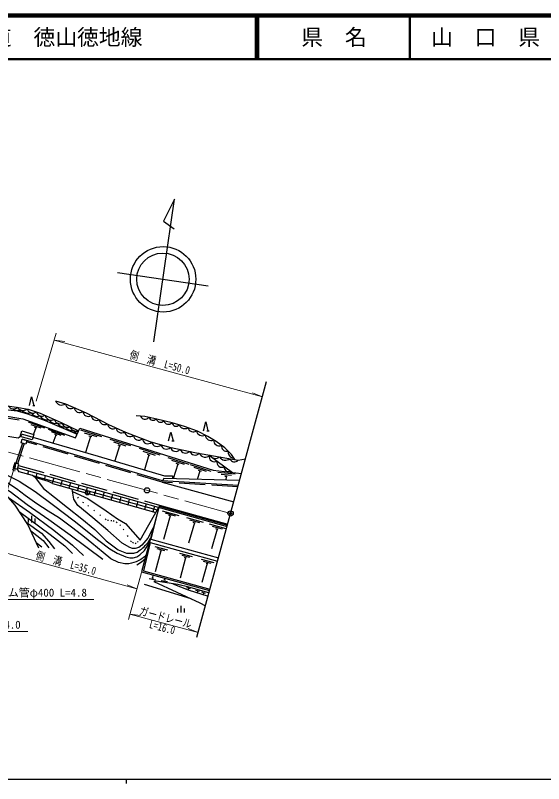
# Model space of a CAD drawing. Units: millimetres, scale not verified. Extents: x 40000 to 680000, y 20000 to 380000.
# Drawn here: x 242586 to 363711, y 204000 to 380000 of the extents above; entities that cross this region are included whole.
import ezdxf
from ezdxf.enums import TextEntityAlignment as Align

# ---------------------------------------------------------------- set-up
doc = ezdxf.new("R2010")
doc.units = ezdxf.units.MM
doc.header["$LTSCALE"] = 1000
doc.header["$PDMODE"] = 32
doc.header["$PDSIZE"] = 500
for name, pattern in [('CHAIN', [18.5, 12, -1.5, 3.5, -1.5]), ('DASHED', [7.5, 6, -1.5]), ('DOTTED', [1.75, 0.25, -1.5])]:
    doc.linetypes.add(name, pattern=pattern)
for name, color, linetype, lineweight in [('M-BGD', 7, 'Continuous', 25), ('M-BMK', 2, 'CHAIN', 13), ('M-BMK-OTRS', 5, 'Continuous', 25), ('M-BMK-SRVR', 3, 'Continuous', 25), ('M-STR-HTXT', 7, 'Continuous', 13), ('M-TTL', 2, 'Continuous', 140), ('M-TTL-BAND', 7, 'Continuous', 25), ('M-TTL-LINE', 7, 'Continuous', 50)]:
    doc.layers.add(name, color=color, linetype=linetype, lineweight=lineweight)
doc.layers.add('M-OTRS', color=6, linetype='Continuous')
doc.layers.add('M-TTL-TXT', color=7, linetype='Continuous')
doc.styles.add('ＭＳ ゴシック', font='')
doc.styles.get('ＭＳ ゴシック').set_extended_font_data('MS Gothic')

# ---------------------------------------------------------------- blocks, each defined once
blk = doc.blocks.new('open_arrow')
at = {"color": 0, "linetype": 'Continuous', "lineweight": -2}
blk.add_lwpolyline([(7.5, 1.25), (0, 0), (7.5, -1.25)], dxfattribs=at)

msp = doc.modelspace()

# ---------------------------------------------------------------- linework, layer by layer
at = {"layer": 'M-BGD'}
for p, q in [((246574, 290609), (247074, 290609)), ((243492, 287252), (238558, 288065)), ((249345, 285423), (245585, 286788)), ((248490, 285414), (246235, 286233)), ((247260, 285541), (246716, 284042)), ((247523, 285446), (246997, 285637)), ((253962, 283745), (250203, 285111)), ((253108, 283737), (250852, 284556)), ((251878, 283864), (251211, 282030)), ((252141, 283769), (251614, 283960)), ((262392, 283458), (257623, 284962)), ((261330, 283415), (258469, 284318)), ((259791, 283523), (258647, 279896)), ((260125, 283418), (259457, 283628)), ((286497, 284846), (286997, 284846)), ((269059, 281355), (264291, 282859)), ((267997, 281312), (265136, 282215)), ((278482, 282500), (278982, 282500)), ((266458, 281420), (265408, 277917)), ((266792, 281315), (266125, 281525)), ((275786, 279233), (271018, 280737)), ((274724, 279190), (271863, 280093)), ((273185, 279298), (272169, 275910)), ((273519, 279193), (272852, 279404)), ((282404, 277146), (277635, 278650)), ((287084, 279151), (292344, 275290)), ((243150, 276353), (291128, 262917)), ((281342, 277103), (278480, 278006)), ((279803, 277211), (278743, 273851)), ((280137, 277106), (279469, 277316)), ((287500, 275538), (282731, 277042)), ((286438, 275496), (283577, 276398)), ((245605, 275665), (245390, 274886)), ((246547, 274567), (275132, 266687)), ((247531, 275126), (247247, 274094)), ((249457, 274586), (249162, 273516)), ((284899, 275604), (284301, 273707)), ((285233, 275498), (284565, 275709)), ((292967, 274859), (288992, 275298)), ((292133, 274589), (289747, 274852)), ((251383, 274047), (251029, 272764)), ((253309, 273508), (252950, 272206)), ((255235, 272968), (254876, 271667)), ((276249, 273055), (292672, 268570)), ((291179, 274332), (290622, 274394)), ((290900, 274363), (290856, 273538)), ((251112, 272721), (274791, 266090)), ((257160, 272429), (256802, 271128)), ((259086, 271890), (258728, 270588)), ((259120, 271150), (259120, 270150)), ((261012, 271350), (260654, 270049)), ((262938, 270811), (262579, 269510)), ((264864, 270272), (264505, 268970)), ((266790, 269732), (266431, 268431)), ((268716, 269193), (268357, 267892)), ((270642, 268654), (270283, 267352)), ((272568, 268114), (272209, 266813)), ((274494, 267575), (274135, 266274)), ((275551, 267564), (291200, 263182)), ((275622, 267830), (291273, 263447)), ((275071, 265770), (273683, 259981)), ((280165, 265364), (276313, 266442)), ((279314, 265291), (277002, 265938)), ((245606, 263840), (245606, 264740)), ((246356, 263840), (246356, 265340)), ((247106, 263840), (247106, 264740)), ((278077, 265325), (276567, 259933)), ((278347, 265250), (277807, 265401)), ((285726, 263806), (281875, 264885)), ((284875, 263733), (282564, 264380)), ((283639, 263768), (282323, 259069)), ((283908, 263692), (283369, 263843)), ((290939, 262347), (287088, 263425)), ((288852, 262308), (287576, 257754)), ((290088, 262273), (287777, 262921)), ((289121, 262233), (288582, 262384)), ((247350, 259225), (248690, 258234)), ((273496, 259203), (288961, 254980)), ((273683, 259981), (289171, 255752)), ((275917, 257298), (274622, 252554)), ((277522, 257482), (274628, 258272)), ((276864, 257350), (275128, 257824)), ((276120, 257243), (275715, 257353)), ((283211, 255928), (280317, 256719)), ((281606, 255745), (280339, 251106)), ((282553, 255797), (280817, 256271)), ((281808, 255689), (281403, 255800)), ((288155, 254578), (285261, 255368)), ((286550, 254394), (285379, 250106)), ((287497, 254447), (285761, 254921)), ((286752, 254339), (286347, 254450)), ((274075, 251136), (274173, 251757)), ((273287, 250956), (274769, 250722)), ((273902, 251163), (274247, 251108)), ((276025, 250524), (277507, 250290)), ((276640, 250730), (276986, 250676)), ((276813, 250703), (276864, 251022)), ((282903, 246346), (272160, 249605)), ((282743, 248608), (281879, 248863)), ((282311, 248736), (282201, 248367)), ((284819, 247996), (283956, 248250)), ((284387, 248123), (284271, 247729)), ((286195, 247590), (285332, 247844)), ((285763, 247717), (285641, 247307)), ((280607, 243197), (280607, 244697)), ((279857, 243197), (279857, 244097)), ((281357, 243197), (281357, 244097))]:
    msp.add_line(p, q, dxfattribs=at)
at = {"layer": 'M-BGD', "linetype": 'DASHED'}
for p, q in [((244246, 281997), (242734, 277411)), ((244630, 281883), (243117, 277297)), ((243306, 276880), (275622, 267830))]:
    msp.add_line(p, q, dxfattribs=at)
at = {"layer": 'M-BGD'}
for points in [[(218688, 292850), (220473, 291948), (221882, 291730), (222969, 291833), (224532, 292350), (225625, 292479), (226747, 292344), (228464, 291680), (230967, 290758), (236984, 290875), (240206, 290632), (242812, 290269), (245535, 289769), (248249, 288890), (253067, 286756), (257096, 284852)], [(245824, 290609), (246324, 292609), (246824, 290609)], [(251780, 291718), (254059, 291043), (258860, 288920), (263965, 286302), (267866, 284490), (273402, 282350), (277904, 281079), (284152, 279801), (293658, 278107), (295366, 278436)], [(230761, 285153), (230981, 289347), (233843, 289299), (244298, 287575), (256343, 283200), (257357, 285423), (287943, 275776), (294444, 275058)], [(232576, 289735), (238844, 289858), (243039, 289430), (245396, 288753), (249398, 287227), (256745, 284081)], [(292871, 278247), (292107, 279393), (290608, 280952), (288640, 282395), (286745, 283494), (284348, 284715), (281372, 285829), (278530, 286630), (275050, 287507), (272282, 288140), (270280, 288293)], [(285747, 284846), (286247, 286846), (286747, 284846)], [(234469, 284618), (243233, 283211), (243695, 283535), (244196, 284044), (261576, 279055), (276775, 274542), (278603, 274542), (278603, 273924)], [(277732, 282500), (278232, 284500), (278732, 282500)], [(293693, 272310), (276301, 273352), (244129, 282919)], [(247955, 257909), (245443, 263370), (242582, 267780), (237810, 273148), (236011, 275047)], [(272935, 256865), (272195, 255966), (271340, 255319), (270296, 254806), (269179, 254520), (268590, 254390), (267725, 254377), (266243, 254669), (264516, 255530), (262724, 256924), (260132, 259093), (258455, 260455), (255774, 262543), (252675, 264811), (250113, 266382), (247493, 268098), (244831, 270037), (242814, 271527), (240597, 272975), (238428, 274287), (237416, 274803)], [(237779, 276115), (243430, 273258), (247120, 270924), (251349, 267824), (256061, 264195), (261692, 259693), (264258, 257760), (265907, 256794), (267915, 255951), (268831, 255756), (269586, 255756), (270410, 255953), (271143, 256429), (272221, 257444), (273326, 259250)], [(251112, 272721), (250191, 273205), (247131, 274129), (246547, 274567), (243462, 275418), (243063, 276061)], [(237810, 273148), (241374, 270927), (245318, 267971), (250255, 264487), (255165, 261029), (262650, 255460)], [(247131, 274129), (249034, 271576), (251571, 269641), (254535, 267278), (257815, 264691), (260833, 262182), (263420, 259651), (266148, 257597), (268038, 256760), (268844, 256759), (269745, 256780), (270509, 257057), (271182, 257527), (271516, 257727), (271827, 257983), (272086, 258245), (272331, 258561), (273016, 259276), (273569, 260156)], [(294006, 273457), (276599, 273905), (276301, 273352)], [(274217, 262578), (272991, 260214), (271577, 258652), (270869, 258131), (270071, 257831), (269462, 257898), (268862, 258105), (267071, 259051), (263816, 261995), (260379, 264894), (256885, 267727), (256018, 269164), (255634, 271455)], [(241027, 269529), (245860, 266186), (251410, 262066), (255651, 258627), (258180, 256266)], [(255718, 270953), (259191, 269316), (263434, 266518), (265982, 264686), (267847, 263556), (271178, 259750), (275480, 267299)], [(275622, 267830), (271515, 252483), (287115, 248223)], [(243496, 266371), (250531, 261066), (253898, 258482), (255665, 256734)], [(245088, 263917), (248588, 261371), (250241, 259481), (251599, 257774)], [(246087, 261969), (248955, 259737), (250259, 258031)], [(273496, 259203), (271943, 252729), (287207, 248560)], [(270431, 254113), (271494, 254833), (272028, 255280), (272350, 255600)], [(286966, 247675), (282327, 249044), (279805, 249623), (276349, 250169), (274952, 250419), (274333, 250336), (284862, 245434), (286158, 244716)], [(278669, 249802), (282182, 248373), (286770, 246959)]]:
    msp.add_lwpolyline(points, dxfattribs=at)
for points in [[(244066, 284813), (246828, 284010), (246456, 282732), (243695, 283535)], [(244129, 282919), (245231, 282591), (244989, 281776), (243887, 282104)], [(242104, 276346), (243063, 276061), (243405, 277211), (242446, 277496)]]:
    msp.add_lwpolyline(points, close=True, dxfattribs=at)
at = {"layer": 'M-BGD', "linetype": 'DASHED'}
msp.add_lwpolyline([(293612, 272014), (276249, 273055), (245146, 282303)], dxfattribs=at)
at = {"layer": 'M-BGD', "linetype": 'DOTTED'}
msp.add_lwpolyline([(255718, 270953), (256815, 269593), (258006, 268507), (259179, 267753), (261934, 265589), (263187, 264651), (263733, 264374), (264494, 264256), (265005, 264256), (265702, 263987), (266526, 263324), (267322, 262331), (268986, 259641), (269412, 259290), (270095, 259027), (270566, 259289), (271178, 259750)], dxfattribs=at)
at = {"layer": 'M-BGD'}
msp.add_circle((259120, 270650), 500, dxfattribs=at)
for centre, radius, start, end in [((242157, 291302), 1420, 213.13674, 310.3453), ((253162, 292202), 1465, 199.27766, 307.72992), ((255295, 291143), 1240, 184.61213, 307.68027), ((243531, 292517), 3059, 238.95352, 280.26996), ((244337, 290932), 1448, 209.44537, 309.75334), ((245668, 291245), 2357, 227.48744, 282.71737), ((246607, 290316), 1433, 200.31489, 305.63549), ((247619, 289789), 1662, 210.48207, 290.90935), ((248673, 289407), 1258, 191.71129, 305.2974), ((257289, 290261), 1240, 184.61213, 307.68027), ((259283, 289380), 1240, 184.61213, 303.82584), ((249828, 289233), 1899, 211.66518, 282.28454), ((250826, 288718), 1466, 193.32933, 298.88113), ((251797, 288333), 1833, 211.37366, 283.45283), ((252712, 287643), 1197, 189.98188, 301.79799), ((261209, 288449), 1240, 184.61213, 301.08519), ((263085, 287487), 1240, 184.61213, 301.08519), ((272321, 288613), 1113, 200.87557, 322.1707), ((274157, 288255), 1010, 198.73279, 315.50992), ((275893, 287834), 1056, 195.77296, 316.17386), ((277711, 287429), 1105, 197.15078, 314.55016), ((253628, 287342), 1613, 209.42365, 283.47531), ((254513, 286851), 1192, 190.93829, 298.48129), ((255555, 286698), 1805, 210.78632, 280.99825), ((256591, 286389), 1619, 201.20907, 288.21052), ((264961, 286525), 1240, 184.61213, 305.001), ((266908, 285609), 1240, 184.61213, 305.96195), ((279450, 286878), 993, 193.80081, 314.79629), ((281471, 286771), 1450, 204.35256, 300.24044), ((283385, 285817), 1221, 194.14782, 304.82462), ((257801, 286364), 2385, 217.08849, 245.15379), ((268862, 284736), 1233, 186.09932, 310.34445), ((270864, 283874), 1206, 183.65342, 314.07675), ((285493, 285151), 1450, 193.39823, 294.24252), ((287476, 284000), 1398, 187.06625, 294.71614), ((272956, 283119), 1258, 185.09546, 314.78332), ((275077, 282498), 1265, 192.43879, 316.0194), ((277218, 281889), 1261, 192.33026, 317.03804), ((289292, 282632), 1235, 175.43617, 295.88312), ((279352, 281373), 1259, 195.78066, 321.09703), ((281623, 281116), 1397, 202.47324, 313.22273), ((283794, 280576), 1300, 200.34908, 317.32767), ((291056, 281369), 1234, 172.94694, 284.11515), ((292776, 279987), 1430, 172.5701, 265.40617), ((286122, 280304), 1502, 203.96012, 315.83629), ((288208, 278883), 1155, 166.60157, 300.8399), ((288458, 279957), 1440, 209.05079, 310.74562), ((290786, 279729), 1635, 211.87573, 307.92067), ((292814, 278778), 1078, 198.28773, 321.50868), ((289924, 277624), 1155, 166.60157, 300.8399), ((291386, 276390), 903, 164.4864, 302.95507)]:
    msp.add_arc(centre, radius, start, end, dxfattribs=at)
at = {"layer": 'M-BMK'}
msp.add_lwpolyline([(198472, 287653), (219989, 285053), (227968, 283536), (291940, 265891)], dxfattribs=at)
at = {"layer": 'M-BMK-OTRS'}
msp.add_line((284194, 237527), (300204, 296154), dxfattribs=at)
at = {"layer": 'M-BMK-SRVR'}
for p, q in [((274324, 305196), (279099, 337878)), ((279099, 337878), (276535, 332824)), ((276535, 332824), (278994, 331104)), ((266030, 321062), (286810, 318025))]:
    msp.add_line(p, q, dxfattribs=at)
for centre, radius in [((276462, 319537), 7500), ((276420, 319543), 6000), ((272774, 271194), 600), ((291940, 265891), 600)]:
    msp.add_circle(centre, radius, dxfattribs=at)
at = {"layer": 'M-OTRS'}
msp.add_point((291940, 265891), dxfattribs=at)
at = {"layer": 'M-STR-HTXT'}
for p, q in [((251922, 307224), (247395, 291588)), ((251459, 305628), (299229, 292582)), ((251459, 305628), (253895, 305317)), ((299229, 292582), (296974, 293552)), ((237161, 257701), (270462, 248608)), ((271494, 252333), (268523, 241611)), ((270462, 248608), (268206, 249578)), ((268852, 242800), (284486, 238594)), ((268852, 242800), (271289, 242498)), ((284486, 238594), (282227, 239556))]:
    msp.add_line(p, q, dxfattribs=at)
for points in [[(200021, 283764), (216844, 238844), (245432, 238844)], [(242734, 277411), (232702, 246193), (260617, 246193)]]:
    msp.add_lwpolyline(points, dxfattribs=at)
at = {"layer": 'M-TTL'}
msp.add_line((680000, 380000), (40000, 380000), dxfattribs=at)
at = {"layer": 'M-TTL-BAND'}
for p, q in [((40000, 205000), (579000, 205000)), ((268000, 205000), (268000, 204000))]:
    msp.add_line(p, q, dxfattribs=at)
at = {"layer": 'M-TTL-LINE'}
for p, q in [((297750, 380000), (297750, 370000)), ((298250, 380000), (298250, 370000)), ((333000, 380000), (333000, 370000)), ((40000, 370000), (680000, 370000))]:
    msp.add_line(p, q, dxfattribs=at)

# ---------------------------------------------------------------- block references
at = {"layer": 'M-STR-HTXT', "xscale": 240, "yscale": 240, "rotation": 252.2}
msp.add_blockref('open_arrow', (242734, 277411), dxfattribs=at)

# ---------------------------------------------------------------- texts
at = {"layer": 'M-STR-HTXT', "style": 'ＭＳ ゴシック', "width": 0.8}
for s, rotation, p in [('側\u3000溝\u3000L=50.0', 344.726, (275331, 299055)), ('側\u3000溝\u3000L=35.0', 344.726, (253798, 253105)), ('ガードレール', 344.944, (276656, 240647))]:
    msp.add_text(s, height=1833, rotation=rotation, dxfattribs=at).set_placement(p, align=Align.BOTTOM_CENTER)
at = {"layer": 'M-STR-HTXT', "style": 'ＭＳ ゴシック'}
for s, p in [('ヒューム管φ400 L=4.8', (233367, 246293)), ('ヒューム管φ200 L=4.0', (218182, 238944))]:
    msp.add_text(s, height=1833, dxfattribs=at).set_placement(p, align=Align.BOTTOM_LEFT)
at = {"layer": 'M-STR-HTXT', "style": 'ＭＳ ゴシック', "width": 0.8}
msp.add_text('L=16.0', height=1833, rotation=344.944, dxfattribs=at).set_placement((276507, 240696), align=Align.TOP_CENTER)
at = {"layer": 'M-TTL-TXT', "style": 'ＭＳ ゴシック'}
msp.add_text('主要地方道\u3000徳山徳地線', height=3666, dxfattribs=at).set_placement((216734, 375000), align=Align.MIDDLE_LEFT)
for s, p in [('県\u3000名', (315625, 375000)), ('山\u3000口\u3000県', (350375, 375000))]:
    msp.add_text(s, height=3666, dxfattribs=at).set_placement(p, align=Align.MIDDLE_CENTER)

doc.saveas('drawing.dxf')
